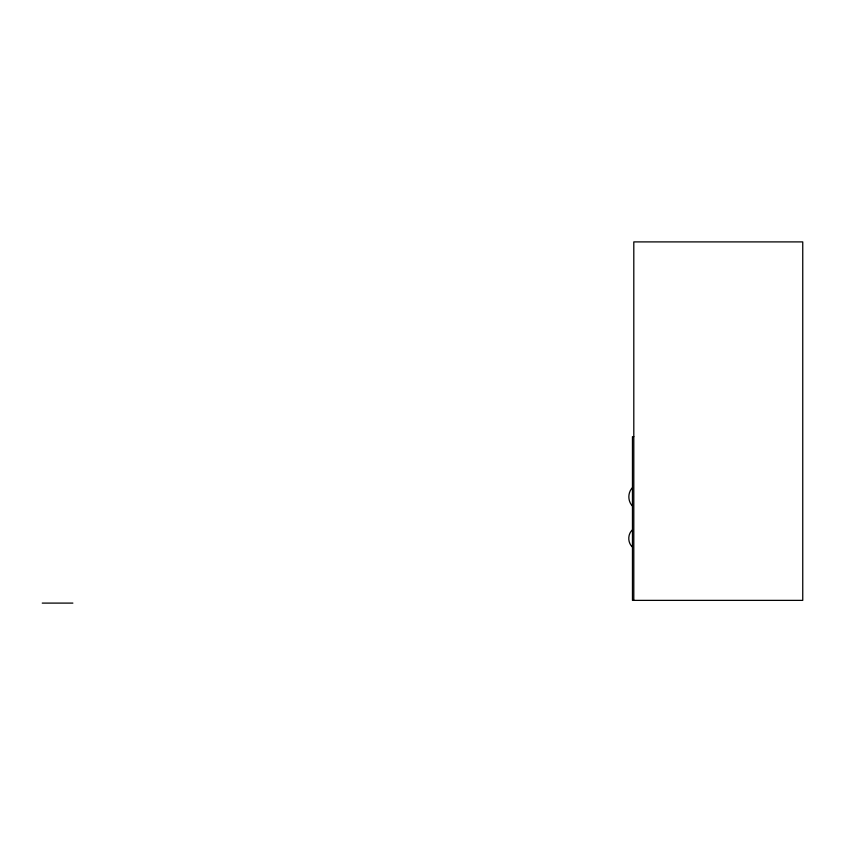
<?xml version="1.0" encoding="UTF-8"?>
<svg xmlns="http://www.w3.org/2000/svg" width="845" height="845" viewBox="0 0 845 845"><rect width="100%" height="100%" fill="white"/><g stroke="black" fill="none" stroke-linecap="round" stroke-linejoin="round"><path stroke-width="1.27" d="M632.461 487.66C627.655 492.455 627.655 501.243 632.461 506.028M632.461 529.826C627.55 534.072 627.55 542.796 632.461 547.032M633.803 436.675L632.461 436.675L632.461 600.372L802.75 600.372L802.75 241.902L633.803 241.902L633.803 600.372M42.25 603.098L72.881 603.098"/></g></svg>
